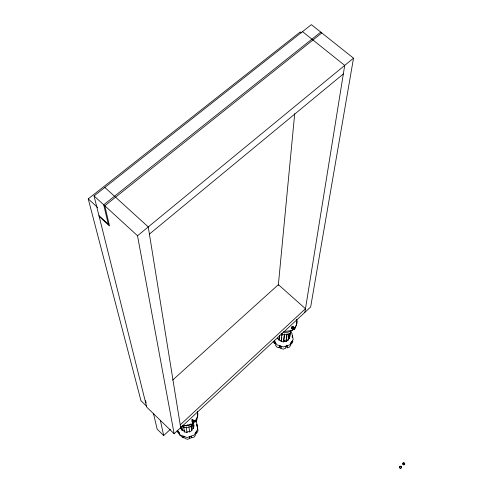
<?xml version="1.0" encoding="UTF-8"?>
<svg xmlns="http://www.w3.org/2000/svg" width="493" height="493" viewBox="0 0 493 493"><rect width="100%" height="100%" fill="white"/><g stroke="black" fill="none" stroke-linecap="round" stroke-linejoin="round"><path stroke-width="0.74" d="M278.311 285.336L294.697 113.649M275.698 342.752L274.416 343.436L274.619 341.384L275.599 342.906L275.39 344.952L276.715 347.004L279.149 347.818L279.876 345.883M277.997 338.161L277.571 338.235L279.001 340.158L279.506 335.573M279.001 340.158L279.741 335.24M279.149 347.818L279.377 345.784L280.998 346.326L280.757 348.354L283.192 349.167L285.595 348.36L285.854 346.332L287.45 345.796L287.185 347.824L289.576 347.017L290.815 344.971L291.098 342.925L291.918 341.569L291.628 343.615L290.328 342.925M284.516 334.291L283.592 341.908L281.115 341.446L281.996 333.823M281.435 340.355L281.793 337.304M281.965 335.782L282.23 333.49M283.592 341.908L284.424 333.897M288.953 333.804L288.109 340.182L286.051 341.464L286.827 334.211M286.051 341.464L287.018 333.841M288.122 337.126L288.306 335.708M288.109 340.182L287.752 339.967L289.101 338.05L289.674 333.779M289.101 338.05L289.465 338.272L290.13 333.286M289.465 338.272L290.291 333.157M291.11 330.359L290.741 333.089A11.025 10.033 7 0 1 280.992 333.81M291.554 328.726L292.663 327.654L292.854 326.274M292.121 337.027L292.318 335.647L292.651 337.187M292.663 327.654L294.611 329.336L294.906 327.272M304.89 312.334L344.718 65.409L302.523 31.638M353.512 58.18L310.658 306.979L174.128 433.741L146.741 407.144L94.046 195.943L311.385 24.65L353.512 58.18L137.522 235.753L174.128 433.741M292.824 328.375L293.144 326.908L292.195 326.335L291.603 328.098M192.369 422.982L193.016 428.195L193.392 428.435L193.94 425.958L193.219 419.968M191.974 421.176L192.313 419.789L191.962 419.672L192.726 422.045L194.193 421.17L194.193 420.449L192.313 419.789M280.757 348.354L281.244 347.066M179.008 432.983L179.39 434.826L183.186 437.809L183.747 436.391M294.611 329.336L295.597 326.89M194.969 420.886L195.974 421.817L197.114 419.124M291.628 343.615L292.86 341.569L292.608 340.41M195.524 432.607L196.615 433.211L197.989 430.974L197.348 426.728M281.115 341.446L281.349 341.119L279.235 339.831M193.016 428.195L191.506 430.297L191.888 430.537L189.645 431.942L189.559 431.517L186.933 431.997L187.013 432.423L184.394 431.917L183.612 426.753M184.394 431.917L184.431 430.081M180.5 426.889L180.74 428.38L182.194 430.5L181.868 426.427M291.406 328.683L293.144 326.908L293.766 327.327L291.714 328.529L292.195 326.335L293.766 327.327M192.362 421.509L193.429 420.474M284.282 340.755L283.346 341.655L284.393 340.675M182.737 425.558L188.529 425.582L191.574 424.411L193.12 422.969M194.15 422.008C197.182 419.833 198.722 415.5 197.342 411.982M153.539 413.75L157.156 429.169L163.682 435.535L170.449 429.28M180.216 424.849L305.469 308.741L278.379 284.646L172.624 380.121M191.574 424.411C195.758 421.694 198.476 416.567 197.613 411.593M149.416 234.113L343.338 73.962M320.764 32.113L103.715 204.798L108.472 224.981M321.812 32.951L104.793 205.784L109.514 225.936L99.142 216.384M146.557 406.158L140.973 400.735L88.229 198.876L300.249 31.934L301.389 32.852M191.802 421.866L194.193 420.449M177.079 430.913L178.312 432.99L179.415 432.392M190.717 424.005L188.579 424.874L187.044 424.898M196.615 433.211L196.417 431.535L195.499 433.027L195.696 434.697L194.31 436.946L191.734 437.827L191.518 436.169L189.799 436.761L190.027 438.413L187.445 439.3L184.881 438.4L184.629 436.749L182.921 436.151L183.186 437.809M180.74 428.38L181.19 428.3M193.49 426.044L193.94 425.958M289.483 336.09L289.902 336.016M283.5 341.52L285.958 341.076M283.876 331.499L291.32 330.624A11.77 10.698 7 0 0 296.7 319.248M182.7 425.293L188.529 425.582M181.412 426.47L185.836 427.53L188.887 427.104L191.715 425.946L191.524 424.461M182.453 430.136L184.653 431.56M191.962 419.672L194.193 421.17M290.654 332.257L291.838 333.151L293.181 339.344L289.884 344.81L283.463 346.973L276.949 344.798L274.2 340.534M195.474 421.453L196.578 422.341L197.792 429.144L194.088 435.146L187.186 437.513L180.327 435.109L177.474 430.284M104.83 187.445L148.257 226.922L180.672 427.671M94.046 195.943L137.522 235.753M88.229 198.876L97.639 207.516M98.957 215.626L108.3 224.229M273.196 341.544L274.416 343.436M286.378 345.889L287.185 347.824M191.21 436.41L191.734 437.827M189.497 436.995L190.027 438.413M145.583 400.686L146.144 402.923M160.373 420.381L163.682 435.535M196.787 424.202L197.237 426.741L197.052 425.034M178.022 431.313L178.312 432.99M181.609 426.79L182.194 430.5M183.877 426.383L184.099 427.862M186.188 426.833L187.013 432.423M188.942 426.778L189.645 431.942M191.031 426.593L191.222 428.072M191.222 425.354L191.888 430.537M192.658 422.483L193.392 428.435M195.807 420.307L195.974 421.817M404.556 463.71A1.004 0.943 34.1 0 1 403.693 464.924L402.695 464.215L403.077 463.13A1.004 0.943 34.1 0 1 404.063 463.124M296.644 319.624A11.758 10.692 7 0 1 283.074 332.196M403.046 463.007L402.972 464.172A1.004 0.943 34.1 0 0 404.771 463.679L404.223 462.847L403.046 463.007M400.821 466.551L400.063 466.458A1.004 0.943 34.4 0 0 399.731 468.073L400.445 468.35A1.004 0.943 34.4 0 0 400.821 466.551M401.524 467.105L401.191 466.427A1.004 0.943 34.3 0 0 399.576 466.871L399.718 467.598A1.004 0.943 34.3 0 0 401.524 467.105"/></g></svg>
